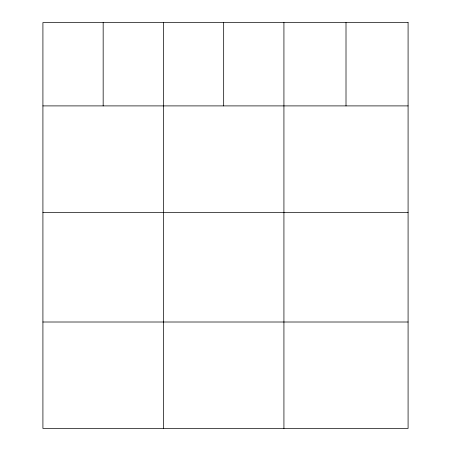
<?xml version="1.0" encoding="UTF-8"?>
<svg xmlns="http://www.w3.org/2000/svg" width="451" height="451" viewBox="0 0 451 451"><rect width="100%" height="100%" fill="white"/><g stroke="black" fill="none" stroke-linecap="round" stroke-linejoin="round"><path stroke-width="0.68" d="M42.913 105.9L408.087 105.9M42.913 212.342L408.087 212.342M42.913 322.008L408.087 322.008M346.007 22.55L346.007 105.9M283.927 22.55L283.927 428.45M223.673 22.55L223.673 105.9M163.42 22.55L163.42 428.45M103.166 22.55L103.166 105.9M408.087 22.55L42.913 22.55L42.913 428.45L408.087 428.45L408.087 22.55"/></g></svg>
